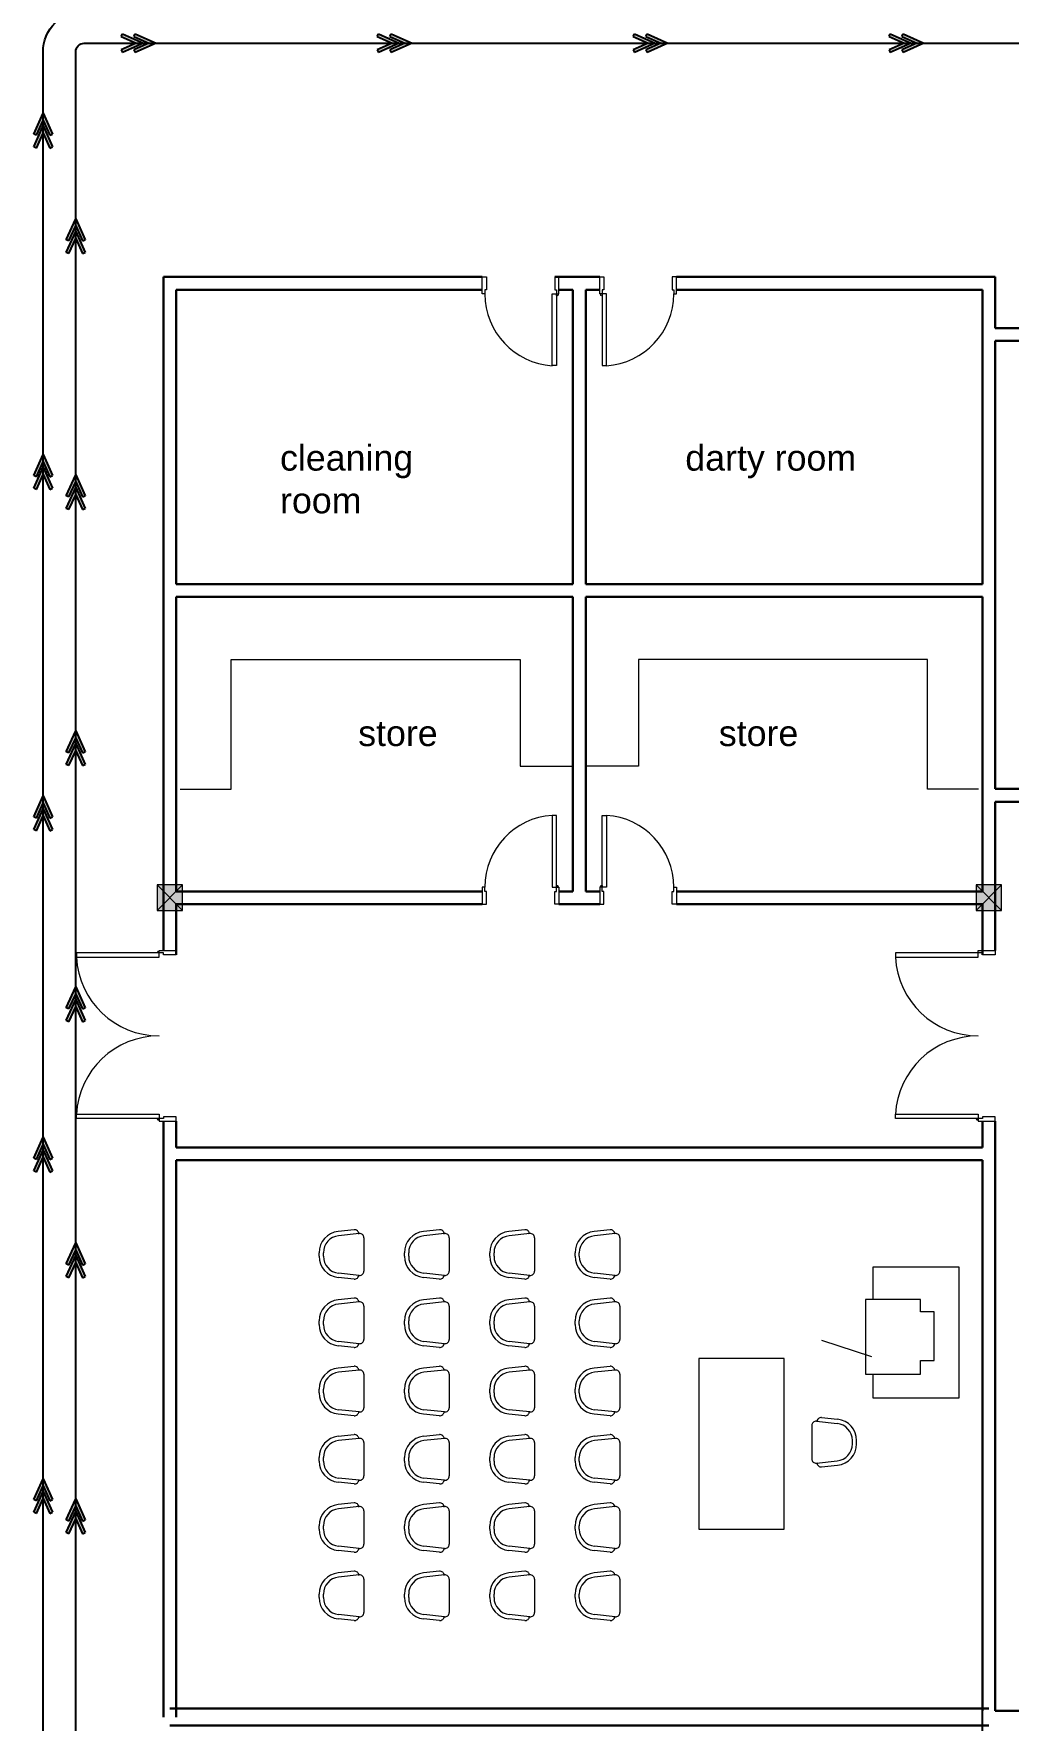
# Model space of a CAD drawing. Extents: x -15 to 255, y 313 to 399.
# Drawn here: x 15.8 to 27.23, y 348.56 to 368.32 of the extents above; entities that cross this region are included whole.
import ezdxf

# ---------------------------------------------------------------- set-up
doc = ezdxf.new("R2010")
doc.units = 0
doc.header["$LTSCALE"] = 0.15
doc.layers.get('0').update_dxf_attribs({"color": 252})
for name, color, linetype in [('0 sockets', 252, 'Continuous'), ('d1', 252, 'Continuous'), ('grocol', 252, 'Continuous')]:
    doc.layers.add(name, color=color, linetype=linetype)
for name, color, linetype, lineweight in [('anal', 252, 'Continuous', 20), ('DOOR', 252, 'Continuous', 20), ('elev', 252, 'Continuous', 9), ('FUR', 252, 'Continuous', 9), ('sofa', 252, 'Continuous', 9), ('wall', 252, 'Continuous', 30)]:
    doc.layers.add(name, color=color, linetype=linetype, lineweight=lineweight)

# ---------------------------------------------------------------- blocks, each defined once
blk = doc.blocks.new('ARCH')
at = {"layer": 'anal'}
for points in [[(17.55, 358.35), (17.25, 358.35), (17.25, 358.05), (17.55, 358.05)], [(27.15, 358.35), (26.85, 358.35), (26.85, 358.05), (27.15, 358.05)]]:
    blk.add_hatch(color=256, dxfattribs=at).paths.add_polyline_path(points)
for p, q in [((17.25, 358.35), (17.55, 358.05)), ((17.55, 358.35), (17.25, 358.05)), ((17.55, 358.35), (17.25, 358.35)), ((17.25, 358.35), (17.25, 358.05)), ((17.55, 358.05), (17.55, 358.35)), ((26.85, 358.35), (27.15, 358.05)), ((27.15, 358.35), (26.85, 358.05)), ((27.15, 358.35), (26.85, 358.35)), ((26.85, 358.35), (26.85, 358.05)), ((27.15, 358.05), (27.15, 358.35)), ((17.25, 358.05), (17.55, 358.05)), ((26.85, 358.05), (27.15, 358.05))]:
    blk.add_line(p, q, dxfattribs=at)
at = {"layer": 'DOOR'}
for points in [[(21.091, 365.275), (21.061, 365.275), (21.061, 365.475), (21.111, 365.475), (21.111, 365.325), (21.091, 365.325)], [(21.931, 365.275), (21.961, 365.275), (21.961, 365.475), (21.911, 365.475), (21.911, 365.325), (21.931, 365.325)], [(22.469, 365.275), (22.439, 365.275), (22.439, 365.475), (22.489, 365.475), (22.489, 365.325), (22.469, 365.325)], [(23.309, 365.275), (23.339, 365.275), (23.339, 365.475), (23.289, 365.475), (23.289, 365.325), (23.309, 365.325)], [(21.931, 365.275), (21.931, 364.435), (21.883, 364.435), (21.883, 365.275)], [(22.469, 365.275), (22.469, 364.435), (22.517, 364.435), (22.517, 365.275)], [(21.931, 358.325), (21.931, 359.165), (21.883, 359.165), (21.883, 358.325)], [(22.469, 358.325), (22.469, 359.165), (22.517, 359.165), (22.517, 358.325)], [(21.091, 358.325), (21.061, 358.325), (21.061, 358.125), (21.111, 358.125), (21.111, 358.275), (21.091, 358.275)], [(21.931, 358.325), (21.961, 358.325), (21.961, 358.125), (21.911, 358.125), (21.911, 358.275), (21.931, 358.275)], [(22.469, 358.325), (22.439, 358.325), (22.439, 358.125), (22.489, 358.125), (22.489, 358.275), (22.469, 358.275)], [(23.309, 358.325), (23.339, 358.325), (23.339, 358.125), (23.289, 358.125), (23.289, 358.275), (23.309, 358.275)], [(17.275, 357.553), (16.305, 357.553), (16.305, 357.503), (17.275, 357.503)], [(17.275, 357.553), (17.275, 357.583), (17.475, 357.583), (17.475, 357.533), (17.325, 357.533), (17.325, 357.553)], [(26.875, 357.553), (25.905, 357.553), (25.905, 357.503), (26.875, 357.503)], [(26.875, 357.553), (26.875, 357.583), (27.075, 357.583), (27.075, 357.533), (26.925, 357.533), (26.925, 357.553)], [(17.275, 355.613), (16.305, 355.613), (16.305, 355.663), (17.275, 355.663)], [(17.275, 355.613), (17.275, 355.583), (17.475, 355.583), (17.475, 355.633), (17.325, 355.633), (17.325, 355.613)], [(26.875, 355.613), (25.905, 355.613), (25.905, 355.663), (26.875, 355.663)], [(26.875, 355.613), (26.875, 355.583), (27.075, 355.583), (27.075, 355.633), (26.925, 355.633), (26.925, 355.613)]]:
    blk.add_lwpolyline(points, close=True, dxfattribs=at)
for centre in [(21.941, 365.265), (22.459, 365.265), (21.941, 358.335), (22.459, 358.335), (17.265, 357.563), (17.265, 355.603), (26.865, 355.603)]:
    blk.add_circle(centre, 0.01, dxfattribs=at)
for centre, radius, start, end in [((21.936, 365.278), 0.845, 180.2218, 266.3889), ((22.464, 365.278), 0.845, 273.6111, 359.7782), ((21.936, 358.322), 0.845, 93.6111, 179.7782), ((22.464, 358.322), 0.845, 0.2218, 86.3889), ((17.275, 357.553), 0.971, 182.9508, 270), ((26.875, 357.553), 0.971, 182.9508, 270), ((17.275, 355.611), 0.971, 90, 177.0492), ((26.875, 355.611), 0.971, 90, 177.0492)]:
    blk.add_arc(centre, radius, start, end, dxfattribs=at)
at = {"layer": 'elev', "ltscale": 0.5}
for p, q in [((26.651, 353.873), (25.642, 353.873)), ((25.642, 353.873), (25.642, 353.493)), ((26.651, 352.339), (26.651, 353.873)), ((25.555, 353.493), (25.555, 352.617)), ((26.198, 353.493), (25.555, 353.493)), ((26.198, 353.347), (26.198, 353.493)), ((26.359, 353.347), (26.198, 353.347)), ((26.359, 352.777), (26.359, 353.347)), ((25.628, 352.821), (25.043, 353.011)), ((26.198, 352.777), (26.359, 352.777)), ((26.198, 352.617), (26.198, 352.777)), ((25.555, 352.617), (26.198, 352.617)), ((25.642, 352.617), (25.642, 352.339)), ((25.642, 352.339), (26.651, 352.339))]:
    blk.add_line(p, q, dxfattribs=at)
at = {"layer": 'FUR'}
for p, q in [((19.56, 354.309), (19.373, 354.289)), ((19.621, 354.266), (19.379, 354.24)), ((19.675, 354.216), (19.675, 353.825)), ((20.56, 354.309), (20.373, 354.289)), ((20.621, 354.266), (20.379, 354.24)), ((20.675, 354.216), (20.675, 353.825)), ((21.56, 354.309), (21.373, 354.289)), ((21.621, 354.266), (21.379, 354.24)), ((21.675, 354.216), (21.675, 353.825)), ((22.56, 354.309), (22.373, 354.289)), ((22.621, 354.266), (22.379, 354.24)), ((22.675, 354.216), (22.675, 353.825)), ((19.15, 354), (19.15, 354.041)), ((19.2, 354), (19.2, 354.041)), ((20.15, 354), (20.15, 354.041)), ((20.2, 354), (20.2, 354.041)), ((21.15, 354), (21.15, 354.041)), ((21.2, 354), (21.2, 354.041)), ((22.15, 354), (22.15, 354.041)), ((22.2, 354), (22.2, 354.041)), ((19.56, 353.731), (19.373, 353.751)), ((19.621, 353.775), (19.379, 353.801)), ((20.56, 353.731), (20.373, 353.751)), ((20.621, 353.775), (20.379, 353.801)), ((21.56, 353.731), (21.373, 353.751)), ((21.621, 353.775), (21.379, 353.801)), ((22.56, 353.731), (22.373, 353.751)), ((22.621, 353.775), (22.379, 353.801)), ((19.56, 353.509), (19.373, 353.489)), ((19.621, 353.466), (19.379, 353.44)), ((19.675, 353.416), (19.675, 353.025)), ((20.56, 353.509), (20.373, 353.489)), ((20.621, 353.466), (20.379, 353.44)), ((20.675, 353.416), (20.675, 353.025)), ((21.56, 353.509), (21.373, 353.489)), ((21.621, 353.466), (21.379, 353.44)), ((21.675, 353.416), (21.675, 353.025)), ((22.56, 353.509), (22.373, 353.489)), ((22.621, 353.466), (22.379, 353.44)), ((22.675, 353.416), (22.675, 353.025)), ((19.15, 353.2), (19.15, 353.241)), ((19.2, 353.2), (19.2, 353.241)), ((20.15, 353.2), (20.15, 353.241)), ((20.2, 353.2), (20.2, 353.241)), ((21.15, 353.2), (21.15, 353.241)), ((21.2, 353.2), (21.2, 353.241)), ((22.15, 353.2), (22.15, 353.241)), ((22.2, 353.2), (22.2, 353.241)), ((19.56, 352.931), (19.373, 352.951)), ((19.621, 352.975), (19.379, 353.001)), ((20.56, 352.931), (20.373, 352.951)), ((20.621, 352.975), (20.379, 353.001)), ((21.56, 352.931), (21.373, 352.951)), ((21.621, 352.975), (21.379, 353.001)), ((22.56, 352.931), (22.373, 352.951)), ((22.621, 352.975), (22.379, 353.001)), ((23.6, 352.8), (23.6, 350.8)), ((24.6, 352.8), (23.6, 352.8)), ((24.6, 350.8), (24.6, 352.8)), ((19.56, 352.709), (19.373, 352.689)), ((19.621, 352.666), (19.379, 352.64)), ((19.675, 352.616), (19.675, 352.225)), ((20.56, 352.709), (20.373, 352.689)), ((20.621, 352.666), (20.379, 352.64)), ((20.675, 352.616), (20.675, 352.225)), ((21.56, 352.709), (21.373, 352.689)), ((21.621, 352.666), (21.379, 352.64)), ((21.675, 352.616), (21.675, 352.225)), ((22.56, 352.709), (22.373, 352.689)), ((22.621, 352.666), (22.379, 352.64)), ((22.675, 352.616), (22.675, 352.225)), ((19.15, 352.4), (19.15, 352.441)), ((19.2, 352.4), (19.2, 352.441)), ((20.15, 352.4), (20.15, 352.441)), ((20.2, 352.4), (20.2, 352.441)), ((21.15, 352.4), (21.15, 352.441)), ((21.2, 352.4), (21.2, 352.441)), ((22.15, 352.4), (22.15, 352.441)), ((22.2, 352.4), (22.2, 352.441)), ((19.621, 352.175), (19.379, 352.201)), ((20.621, 352.175), (20.379, 352.201)), ((21.621, 352.175), (21.379, 352.201)), ((22.621, 352.175), (22.379, 352.201)), ((19.56, 352.131), (19.373, 352.151)), ((20.56, 352.131), (20.373, 352.151)), ((21.56, 352.131), (21.373, 352.151)), ((22.56, 352.131), (22.373, 352.151)), ((24.925, 352.016), (24.925, 351.625)), ((24.979, 352.066), (25.221, 352.04)), ((25.04, 352.109), (25.227, 352.089)), ((19.56, 351.909), (19.373, 351.889)), ((19.621, 351.866), (19.379, 351.84)), ((19.675, 351.816), (19.675, 351.425)), ((20.56, 351.909), (20.373, 351.889)), ((20.621, 351.866), (20.379, 351.84)), ((20.675, 351.816), (20.675, 351.425)), ((21.56, 351.909), (21.373, 351.889)), ((21.621, 351.866), (21.379, 351.84)), ((21.675, 351.816), (21.675, 351.425)), ((22.56, 351.909), (22.373, 351.889)), ((22.621, 351.866), (22.379, 351.84)), ((22.675, 351.816), (22.675, 351.425)), ((25.4, 351.8), (25.4, 351.841)), ((25.45, 351.8), (25.45, 351.841)), ((19.15, 351.6), (19.15, 351.641)), ((19.2, 351.6), (19.2, 351.641)), ((20.15, 351.6), (20.15, 351.641)), ((20.2, 351.6), (20.2, 351.641)), ((21.15, 351.6), (21.15, 351.641)), ((21.2, 351.6), (21.2, 351.641)), ((22.15, 351.6), (22.15, 351.641)), ((22.2, 351.6), (22.2, 351.641)), ((24.979, 351.575), (25.221, 351.601)), ((19.621, 351.375), (19.379, 351.401)), ((20.621, 351.375), (20.379, 351.401)), ((21.621, 351.375), (21.379, 351.401)), ((22.621, 351.375), (22.379, 351.401)), ((25.04, 351.531), (25.227, 351.551)), ((19.56, 351.331), (19.373, 351.351)), ((20.56, 351.331), (20.373, 351.351)), ((21.56, 351.331), (21.373, 351.351)), ((22.56, 351.331), (22.373, 351.351)), ((19.56, 351.109), (19.373, 351.089)), ((19.621, 351.066), (19.379, 351.04)), ((19.675, 351.016), (19.675, 350.625)), ((20.56, 351.109), (20.373, 351.089)), ((20.621, 351.066), (20.379, 351.04)), ((20.675, 351.016), (20.675, 350.625)), ((21.56, 351.109), (21.373, 351.089)), ((21.621, 351.066), (21.379, 351.04)), ((21.675, 351.016), (21.675, 350.625)), ((22.56, 351.109), (22.373, 351.089)), ((22.621, 351.066), (22.379, 351.04)), ((22.675, 351.016), (22.675, 350.625)), ((19.15, 350.8), (19.15, 350.841)), ((19.2, 350.8), (19.2, 350.841)), ((20.15, 350.8), (20.15, 350.841)), ((20.2, 350.8), (20.2, 350.841)), ((21.15, 350.8), (21.15, 350.841)), ((21.2, 350.8), (21.2, 350.841)), ((22.15, 350.8), (22.15, 350.841)), ((22.2, 350.8), (22.2, 350.841)), ((23.6, 350.8), (24.6, 350.8)), ((19.621, 350.575), (19.379, 350.601)), ((20.621, 350.575), (20.379, 350.601)), ((21.621, 350.575), (21.379, 350.601)), ((22.621, 350.575), (22.379, 350.601)), ((19.56, 350.531), (19.373, 350.551)), ((20.56, 350.531), (20.373, 350.551)), ((21.56, 350.531), (21.373, 350.551)), ((22.56, 350.531), (22.373, 350.551)), ((19.56, 350.309), (19.373, 350.289)), ((19.621, 350.266), (19.379, 350.24)), ((19.675, 350.216), (19.675, 349.825)), ((20.56, 350.309), (20.373, 350.289)), ((20.621, 350.266), (20.379, 350.24)), ((20.675, 350.216), (20.675, 349.825)), ((21.56, 350.309), (21.373, 350.289)), ((21.621, 350.266), (21.379, 350.24)), ((21.675, 350.216), (21.675, 349.825)), ((22.56, 350.309), (22.373, 350.289)), ((22.621, 350.266), (22.379, 350.24)), ((22.675, 350.216), (22.675, 349.825)), ((19.15, 350), (19.15, 350.041)), ((19.2, 350), (19.2, 350.041)), ((20.15, 350), (20.15, 350.041)), ((20.2, 350), (20.2, 350.041)), ((21.15, 350), (21.15, 350.041)), ((21.2, 350), (21.2, 350.041)), ((22.15, 350), (22.15, 350.041)), ((22.2, 350), (22.2, 350.041)), ((19.621, 349.775), (19.379, 349.801)), ((20.621, 349.775), (20.379, 349.801)), ((21.621, 349.775), (21.379, 349.801)), ((22.621, 349.775), (22.379, 349.801)), ((19.56, 349.731), (19.373, 349.751)), ((20.56, 349.731), (20.373, 349.751)), ((21.56, 349.731), (21.373, 349.751)), ((22.56, 349.731), (22.373, 349.751))]:
    blk.add_line(p, q, dxfattribs=at)
for centre, radius, start, end in [((19.4, 354.041), 0.25, 96.143, 180), ((19.4, 354.041), 0.2, 96.143, 180), ((19.565, 354.26), 0.05, 0, 96.143), ((19.625, 354.216), 0.05, 0, 94.9697), ((20.4, 354.041), 0.25, 96.143, 180), ((20.4, 354.041), 0.2, 96.143, 180), ((20.565, 354.26), 0.05, 0, 96.143), ((20.625, 354.216), 0.05, 0, 94.9697), ((21.4, 354.041), 0.25, 96.143, 180), ((21.4, 354.041), 0.2, 96.143, 180), ((21.565, 354.26), 0.05, 0, 96.143), ((21.625, 354.216), 0.05, 0, 94.9697), ((22.4, 354.041), 0.25, 96.143, 180), ((22.4, 354.041), 0.2, 96.143, 180), ((22.565, 354.26), 0.05, 0, 96.143), ((22.625, 354.216), 0.05, 0, 94.9697), ((19.4, 354), 0.25, 180, 263.857), ((19.4, 354), 0.2, 180, 263.857), ((20.4, 354), 0.25, 180, 263.857), ((20.4, 354), 0.2, 180, 263.857), ((21.4, 354), 0.25, 180, 263.857), ((21.4, 354), 0.2, 180, 263.857), ((22.4, 354), 0.25, 180, 263.857), ((22.4, 354), 0.2, 180, 263.857), ((19.565, 353.781), 0.05, 263.857, 0), ((19.625, 353.825), 0.05, 265.0303, 0), ((20.565, 353.781), 0.05, 263.857, 0), ((20.625, 353.825), 0.05, 265.0303, 0), ((21.565, 353.781), 0.05, 263.857, 0), ((21.625, 353.825), 0.05, 265.0303, 0), ((22.565, 353.781), 0.05, 263.857, 0), ((22.625, 353.825), 0.05, 265.0303, 0), ((19.4, 353.241), 0.25, 96.143, 180), ((19.4, 353.241), 0.2, 96.143, 180), ((19.565, 353.46), 0.05, 0, 96.143), ((19.625, 353.416), 0.05, 0, 94.9697), ((20.4, 353.241), 0.25, 96.143, 180), ((20.4, 353.241), 0.2, 96.143, 180), ((20.565, 353.46), 0.05, 0, 96.143), ((20.625, 353.416), 0.05, 0, 94.9697), ((21.4, 353.241), 0.25, 96.143, 180), ((21.4, 353.241), 0.2, 96.143, 180), ((21.565, 353.46), 0.05, 0, 96.143), ((21.625, 353.416), 0.05, 0, 94.9697), ((22.4, 353.241), 0.25, 96.143, 180), ((22.4, 353.241), 0.2, 96.143, 180), ((22.565, 353.46), 0.05, 0, 96.143), ((22.625, 353.416), 0.05, 0, 94.9697), ((19.4, 353.2), 0.25, 180, 263.857), ((19.4, 353.2), 0.2, 180, 263.857), ((20.4, 353.2), 0.25, 180, 263.857), ((20.4, 353.2), 0.2, 180, 263.857), ((21.4, 353.2), 0.25, 180, 263.857), ((21.4, 353.2), 0.2, 180, 263.857), ((22.4, 353.2), 0.25, 180, 263.857), ((22.4, 353.2), 0.2, 180, 263.857), ((19.565, 352.981), 0.05, 263.857, 0), ((19.625, 353.025), 0.05, 265.0303, 0), ((20.565, 352.981), 0.05, 263.857, 0), ((20.625, 353.025), 0.05, 265.0303, 0), ((21.565, 352.981), 0.05, 263.857, 0), ((21.625, 353.025), 0.05, 265.0303, 0), ((22.565, 352.981), 0.05, 263.857, 0), ((22.625, 353.025), 0.05, 265.0303, 0), ((19.4, 352.441), 0.25, 96.143, 180), ((19.4, 352.441), 0.2, 96.143, 180), ((19.565, 352.66), 0.05, 0, 96.143), ((19.625, 352.616), 0.05, 0, 94.9697), ((20.4, 352.441), 0.25, 96.143, 180), ((20.4, 352.441), 0.2, 96.143, 180), ((20.565, 352.66), 0.05, 0, 96.143), ((20.625, 352.616), 0.05, 0, 94.9697), ((21.4, 352.441), 0.25, 96.143, 180), ((21.4, 352.441), 0.2, 96.143, 180), ((21.565, 352.66), 0.05, 0, 96.143), ((21.625, 352.616), 0.05, 0, 94.9697), ((22.4, 352.441), 0.25, 96.143, 180), ((22.4, 352.441), 0.2, 96.143, 180), ((22.565, 352.66), 0.05, 0, 96.143), ((22.625, 352.616), 0.05, 0, 94.9697), ((19.4, 352.4), 0.25, 180, 263.857), ((19.4, 352.4), 0.2, 180, 263.857), ((20.4, 352.4), 0.25, 180, 263.857), ((20.4, 352.4), 0.2, 180, 263.857), ((21.4, 352.4), 0.25, 180, 263.857), ((21.4, 352.4), 0.2, 180, 263.857), ((22.4, 352.4), 0.25, 180, 263.857), ((22.4, 352.4), 0.2, 180, 263.857), ((19.565, 352.181), 0.05, 263.857, 0), ((19.625, 352.225), 0.05, 265.0303, 0), ((20.565, 352.181), 0.05, 263.857, 0), ((20.625, 352.225), 0.05, 265.0303, 0), ((21.565, 352.181), 0.05, 263.857, 0), ((21.625, 352.225), 0.05, 265.0303, 0), ((22.565, 352.181), 0.05, 263.857, 0), ((22.625, 352.225), 0.05, 265.0303, 0), ((24.975, 352.016), 0.05, 85.0303, 180), ((25.035, 352.06), 0.05, 83.857, 180), ((25.2, 351.841), 0.2, 0, 83.857), ((25.2, 351.841), 0.25, 0, 83.857), ((19.4, 351.641), 0.25, 96.143, 180), ((19.4, 351.641), 0.2, 96.143, 180), ((19.565, 351.86), 0.05, 0, 96.143), ((19.625, 351.816), 0.05, 0, 94.9697), ((20.4, 351.641), 0.25, 96.143, 180), ((20.4, 351.641), 0.2, 96.143, 180), ((20.565, 351.86), 0.05, 0, 96.143), ((20.625, 351.816), 0.05, 0, 94.9697), ((21.4, 351.641), 0.25, 96.143, 180), ((21.4, 351.641), 0.2, 96.143, 180), ((21.565, 351.86), 0.05, 0, 96.143), ((21.625, 351.816), 0.05, 0, 94.9697), ((22.4, 351.641), 0.25, 96.143, 180), ((22.4, 351.641), 0.2, 96.143, 180), ((22.565, 351.86), 0.05, 0, 96.143), ((22.625, 351.816), 0.05, 0, 94.9697), ((25.2, 351.8), 0.2, 276.143, 0), ((25.2, 351.8), 0.25, 276.143, 0), ((19.4, 351.6), 0.25, 180, 263.857), ((19.4, 351.6), 0.2, 180, 263.857), ((20.4, 351.6), 0.25, 180, 263.857), ((20.4, 351.6), 0.2, 180, 263.857), ((21.4, 351.6), 0.25, 180, 263.857), ((21.4, 351.6), 0.2, 180, 263.857), ((22.4, 351.6), 0.25, 180, 263.857), ((22.4, 351.6), 0.2, 180, 263.857), ((24.975, 351.625), 0.05, 180, 274.9697), ((25.035, 351.581), 0.05, 180, 276.143), ((19.565, 351.381), 0.05, 263.857, 0), ((19.625, 351.425), 0.05, 265.0303, 0), ((20.565, 351.381), 0.05, 263.857, 0), ((20.625, 351.425), 0.05, 265.0303, 0), ((21.565, 351.381), 0.05, 263.857, 0), ((21.625, 351.425), 0.05, 265.0303, 0), ((22.565, 351.381), 0.05, 263.857, 0), ((22.625, 351.425), 0.05, 265.0303, 0), ((19.4, 350.841), 0.25, 96.143, 180), ((19.4, 350.841), 0.2, 96.143, 180), ((19.565, 351.06), 0.05, 0, 96.143), ((19.625, 351.016), 0.05, 0, 94.9697), ((20.4, 350.841), 0.25, 96.143, 180), ((20.4, 350.841), 0.2, 96.143, 180), ((20.565, 351.06), 0.05, 0, 96.143), ((20.625, 351.016), 0.05, 0, 94.9697), ((21.4, 350.841), 0.25, 96.143, 180), ((21.4, 350.841), 0.2, 96.143, 180), ((21.565, 351.06), 0.05, 0, 96.143), ((21.625, 351.016), 0.05, 0, 94.9697), ((22.4, 350.841), 0.25, 96.143, 180), ((22.4, 350.841), 0.2, 96.143, 180), ((22.565, 351.06), 0.05, 0, 96.143), ((22.625, 351.016), 0.05, 0, 94.9697), ((19.4, 350.8), 0.25, 180, 263.857), ((19.4, 350.8), 0.2, 180, 263.857), ((20.4, 350.8), 0.25, 180, 263.857), ((20.4, 350.8), 0.2, 180, 263.857), ((21.4, 350.8), 0.25, 180, 263.857), ((21.4, 350.8), 0.2, 180, 263.857), ((22.4, 350.8), 0.25, 180, 263.857), ((22.4, 350.8), 0.2, 180, 263.857), ((19.565, 350.581), 0.05, 263.857, 0), ((19.625, 350.625), 0.05, 265.0303, 0), ((20.565, 350.581), 0.05, 263.857, 0), ((20.625, 350.625), 0.05, 265.0303, 0), ((21.565, 350.581), 0.05, 263.857, 0), ((21.625, 350.625), 0.05, 265.0303, 0), ((22.565, 350.581), 0.05, 263.857, 0), ((22.625, 350.625), 0.05, 265.0303, 0), ((19.4, 350.041), 0.25, 96.143, 180), ((19.4, 350.041), 0.2, 96.143, 180), ((19.565, 350.26), 0.05, 0, 96.143), ((19.625, 350.216), 0.05, 0, 94.9697), ((20.4, 350.041), 0.25, 96.143, 180), ((20.4, 350.041), 0.2, 96.143, 180), ((20.565, 350.26), 0.05, 0, 96.143), ((20.625, 350.216), 0.05, 0, 94.9697), ((21.4, 350.041), 0.25, 96.143, 180), ((21.4, 350.041), 0.2, 96.143, 180), ((21.565, 350.26), 0.05, 0, 96.143), ((21.625, 350.216), 0.05, 0, 94.9697), ((22.4, 350.041), 0.25, 96.143, 180), ((22.4, 350.041), 0.2, 96.143, 180), ((22.565, 350.26), 0.05, 0, 96.143), ((22.625, 350.216), 0.05, 0, 94.9697), ((19.4, 350), 0.25, 180, 263.857), ((19.4, 350), 0.2, 180, 263.857), ((20.4, 350), 0.25, 180, 263.857), ((20.4, 350), 0.2, 180, 263.857), ((21.4, 350), 0.25, 180, 263.857), ((21.4, 350), 0.2, 180, 263.857), ((22.4, 350), 0.25, 180, 263.857), ((22.4, 350), 0.2, 180, 263.857), ((19.625, 349.825), 0.05, 265.0303, 0), ((20.625, 349.825), 0.05, 265.0303, 0), ((21.625, 349.825), 0.05, 265.0303, 0), ((22.625, 349.825), 0.05, 265.0303, 0), ((19.565, 349.781), 0.05, 263.857, 0), ((20.565, 349.781), 0.05, 263.857, 0), ((21.565, 349.781), 0.05, 263.857, 0), ((22.565, 349.781), 0.05, 263.857, 0)]:
    blk.add_arc(centre, radius, start, end, dxfattribs=at)
at = {"layer": 'grocol', "ltscale": 0.5}
blk.add_line((26.927, 344.826), (26.927, 348.67), dxfattribs=at)
at = {"layer": 'sofa'}
for p, q in [((18.12, 360.992), (21.506, 360.992)), ((18.12, 359.471), (18.12, 360.992)), ((21.506, 360.992), (21.506, 359.743)), ((22.894, 360.992), (22.894, 359.743)), ((26.28, 360.992), (22.894, 360.992)), ((26.28, 359.471), (26.28, 360.992)), ((21.506, 359.743), (22.125, 359.743)), ((22.894, 359.743), (22.275, 359.743)), ((17.52, 359.471), (18.12, 359.471)), ((26.88, 359.471), (26.28, 359.471))]:
    blk.add_line(p, q, dxfattribs=at)
at = {"layer": 'wall'}
for p, q in [((17.325, 365.475), (17.325, 357.583)), ((21.061, 365.475), (17.325, 365.475)), ((22.439, 365.475), (21.911, 365.475)), ((27.075, 365.475), (23.339, 365.475)), ((27.075, 365.475), (27, 365.475)), ((27.075, 365.475), (27.075, 364.875)), ((17.475, 365.325), (17.475, 361.875)), ((21.061, 365.325), (17.475, 365.325)), ((17.475, 365.325), (17.475, 364.275)), ((22.125, 365.325), (21.961, 365.325)), ((22.125, 365.325), (22.125, 361.875)), ((22.275, 365.325), (22.275, 361.875)), ((22.439, 365.325), (22.275, 365.325)), ((22.439, 365.325), (22.275, 365.325)), ((23.925, 365.325), (23.339, 365.325)), ((23.925, 365.325), (23.339, 365.325)), ((26.925, 365.325), (23.339, 365.325)), ((26.925, 365.325), (26.925, 361.875)), ((26.925, 365.325), (26.925, 361.875)), ((27.075, 365.325), (27.075, 364.875)), ((27.499, 364.875), (27.075, 364.875)), ((27.075, 364.725), (27.075, 363.075)), ((27.075, 364.725), (27.075, 362.175)), ((27.499, 364.725), (27.075, 364.725)), ((17.475, 364.125), (17.475, 361.875)), ((26.925, 364.125), (26.925, 361.875)), ((27.074, 362.204), (27.075, 359.475)), ((22.125, 361.875), (17.475, 361.875)), ((26.925, 361.875), (22.275, 361.875)), ((22.125, 361.725), (17.475, 361.725)), ((17.475, 361.725), (17.475, 360.675)), ((17.475, 361.725), (17.475, 358.275)), ((22.125, 361.725), (22.125, 358.275)), ((26.925, 361.725), (22.275, 361.725)), ((22.275, 361.725), (22.275, 358.275)), ((26.925, 361.725), (26.925, 360.675)), ((26.925, 361.725), (26.925, 358.275)), ((27.549, 359.475), (27.075, 359.475)), ((27.499, 359.325), (27.075, 359.325)), ((27.075, 359.325), (27.075, 358.275)), ((27.075, 358.282), (27.075, 357.583)), ((27.075, 358.282), (27.075, 357.583)), ((21.061, 358.275), (17.475, 358.275)), ((21.061, 358.125), (17.475, 358.125)), ((17.475, 358.125), (17.475, 357.533)), ((22.125, 358.275), (21.961, 358.275)), ((22.439, 358.125), (21.961, 358.125)), ((22.439, 358.275), (22.275, 358.275)), ((23.925, 358.275), (23.339, 358.275)), ((23.925, 358.125), (23.339, 358.125)), ((26.925, 358.275), (23.911, 358.275)), ((26.925, 358.125), (23.917, 358.125)), ((26.925, 358.125), (26.925, 357.533)), ((26.925, 358.125), (26.925, 357.533)), ((17.325, 355.583), (17.325, 348.6)), ((17.475, 355.583), (17.475, 355.275)), ((26.925, 355.583), (26.925, 355.275)), ((27.075, 355.583), (27.075, 348.675)), ((26.925, 355.451), (26.925, 355.275)), ((27.075, 355.401), (27.075, 352.8)), ((23.925, 355.275), (17.475, 355.275)), ((24, 355.125), (17.475, 355.125)), ((17.475, 355.125), (17.475, 348.6)), ((26.925, 355.275), (23.858, 355.275)), ((26.925, 355.125), (24, 355.125)), ((26.925, 355.125), (26.925, 354.525)), ((26.925, 355.125), (26.925, 354.525)), ((26.925, 354.525), (26.925, 353.75)), ((26.925, 354.525), (26.925, 353.75)), ((26.925, 353.823), (26.925, 352.983)), ((26.925, 353.65), (26.925, 353.15)), ((26.925, 353.15), (26.925, 353.65)), ((26.925, 353.65), (26.925, 353.15)), ((26.925, 353.65), (26.925, 353.15)), ((26.925, 353.05), (26.925, 348.675)), ((26.925, 353.05), (26.925, 352.8)), ((27, 348.7), (17.4, 348.7)), ((29.925, 348.675), (27.075, 348.675)), ((27, 348.5), (17.4, 348.5))]:
    blk.add_line(p, q, dxfattribs=at)
at = {"layer": 'd1', "char_height": 0.3, "width": 2.4256, "attachment_point": 1}
for s, insert in [('{\\fArial|b0|i0|c0|p34;cleaning room}', (18.692, 363.505)), ('{\\fArial|b0|i0|c0|p34;darty room}', (23.442, 363.505)), ('{\\fArial|b0|i0|c0|p34;store}', (19.608, 360.278)), ('{\\fArial|b0|i0|c0|p34;store}', (23.835, 360.278))]:
    blk.add_mtext(s, dxfattribs=dict(at, insert=insert))
blk = doc.blocks.new('ds')
h = blk.add_hatch(color=2)
h.dxf.hatch_style = 1
h.paths.add_polyline_path([(0.259, 0.079), (0.245, 0.11), (0, 0), (0.245, -0.11), (0.259, -0.079), (0.084, 0)])
at = {"layer": '0 sockets', "color": 3}
for points in [[(0.245, -0.11), (0, 0), (0.245, 0.11)], [(0.259, -0.079), (0.084, 0), (0.259, 0.079)], [(0.259, 0.079), (0.245, 0.11)], [(0.259, -0.079), (0.245, -0.11)]]:
    blk.add_lwpolyline(points, dxfattribs=at)
blk = doc.blocks.new('qa')
h = blk.add_hatch(color=1)
h.dxf.hatch_style = 1
h.paths.add_polyline_path([(0.259, 0.079), (0.245, 0.11), (0, 0), (0.245, -0.11), (0.259, -0.079), (0.084, 0)])
h.paths.add_polyline_path([(0.408, 0.079), (0.394, 0.11), (0.149, 0), (0.394, -0.11), (0.408, -0.079), (0.233, 0)])
h = blk.add_hatch(color=1)
h.dxf.hatch_style = 1
h.paths.add_polyline_path([(0.259, 0.079), (0.245, 0.11), (0, 0), (0.245, -0.11), (0.259, -0.079), (0.084, 0)])
at = {"layer": '0 sockets', "color": 3}
for p in [(0, 0), (0.149, 0)]:
    blk.add_blockref('ds', p, dxfattribs=at)

msp = doc.modelspace()

# ---------------------------------------------------------------- linework, layer by layer
at = {"layer": '0 sockets', "color": 6}
for points in [[(26.955, 346.814), (16.397, 346.814, -0.414214), (16.297, 346.914), (16.297, 368.113, -0.414214), (16.397, 368.213), (65.053, 368.213, 0.414214), (65.153, 368.313), (65.153, 371.059, -0.414214), (65.253, 371.159), (66.13, 371.159, 0.414214), (66.23, 371.259), (66.23, 371.68)], [(26.955, 346.814), (16.397, 346.814, -0.414214), (16.297, 346.914), (16.297, 368.113, -0.414214), (16.397, 368.213), (65.153, 368.213), (65.153, 371.059, -0.414214), (65.253, 371.159), (66.23, 371.159), (66.23, 371.68)], [(26.955, 346.432), (16.397, 346.432, -0.414214), (15.915, 346.914), (15.915, 368.113, -0.414214), (16.397, 368.594), (44.447, 368.594)]]:
    msp.add_lwpolyline(points, format="xyb", dxfattribs=at)

# ---------------------------------------------------------------- block references
at = {"layer": '0 sockets', "color": 3}
msp.add_blockref('ARCH', (0, 0), dxfattribs=at)
for p, rotation in [((17.239, 368.213), 180), ((20.239, 368.213), 180), ((23.239, 368.213), 180), ((26.239, 368.213), 180), ((15.915, 367.393), 270), ((16.297, 366.156), 270), ((15.915, 363.393), 270), ((16.297, 363.156), 270), ((16.297, 360.156), 270), ((15.915, 359.393), 270), ((16.297, 357.156), 270), ((15.915, 355.393), 270), ((16.297, 354.156), 270), ((15.915, 351.393), 270), ((16.297, 351.156), 270)]:
    msp.add_blockref('qa', p, dxfattribs=dict(at, rotation=rotation))

doc.saveas('drawing.dxf')
